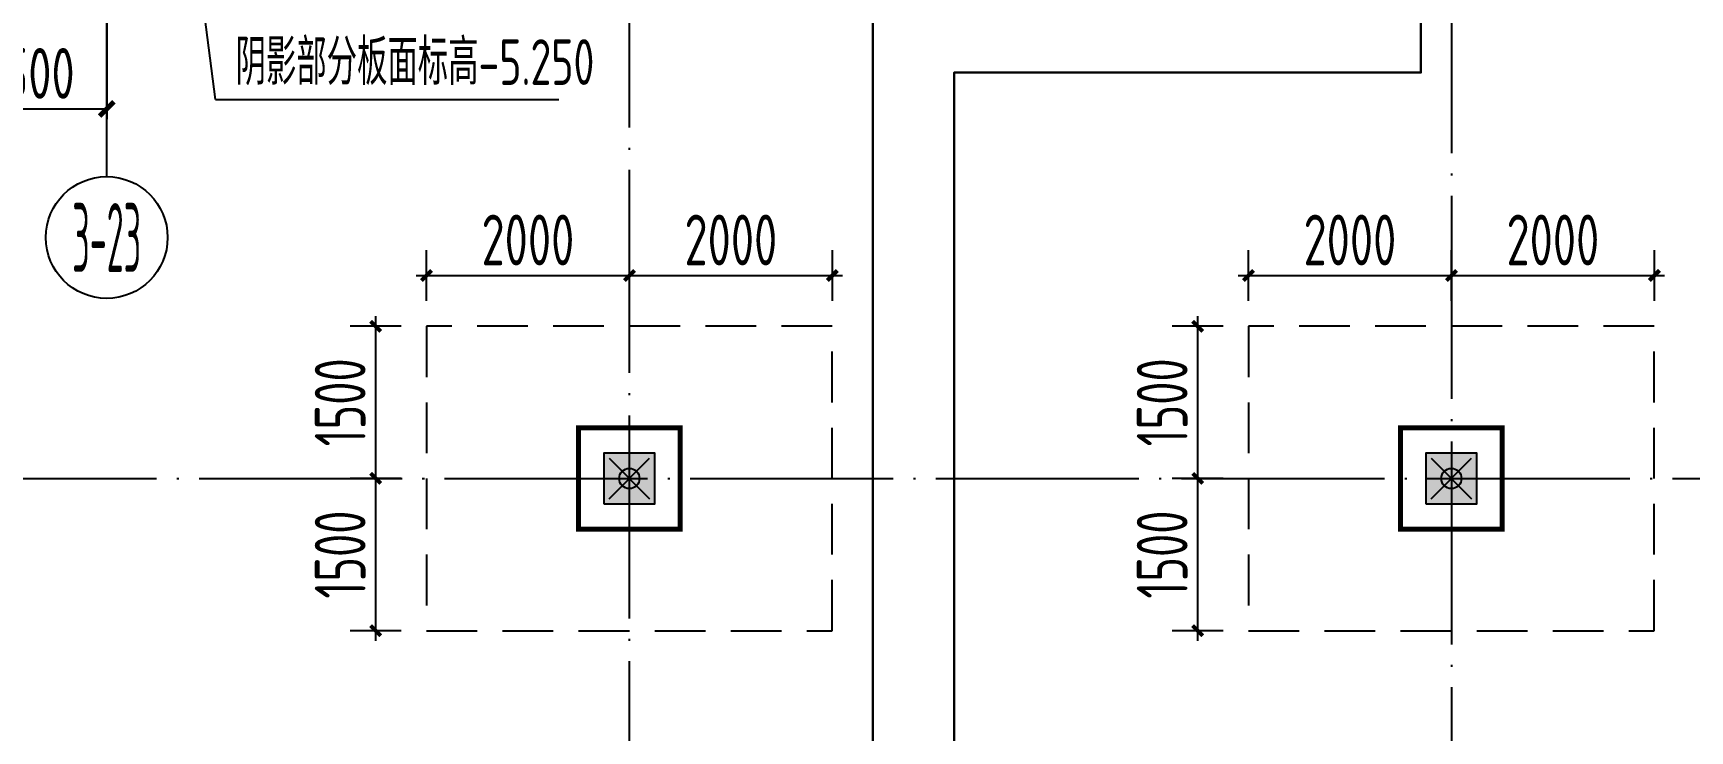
# Model space of a CAD drawing. Extents: x -57409 to 252654, y -8259 to 229119.
# Drawn here: x 74203 to 90528, y 184376 to 191251 of the extents above; entities that cross this region are included whole.
import ezdxf
from ezdxf.enums import TextEntityAlignment as Align

# ---------------------------------------------------------------- set-up
doc = ezdxf.new("R2010")
doc.units = 0
doc.header["$LTSCALE"] = 100
doc.header["$PDMODE"] = 35
doc.header["$PDSIZE"] = 200
doc.linetypes.add('DASHED', pattern=[0.75, 0.5, -0.25])
doc.linetypes.add('DOTE', pattern=[2.42, 2, -0.2, 0.02, -0.2])
doc.layers.get('0').update_dxf_attribs({"linetype": 'CONTINUOUS'})
doc.layers.get('Defpoints').update_dxf_attribs({"linetype": 'CONTINUOUS'})
for name, color, linetype in [('B-TEXT', 3, 'CONTINUOUS'), ('codim', 7, 'CONTINUOUS'), ('COLU', 7, 'CONTINUOUS'), ('CT', 2, 'CONTINUOUS'), ('dote', 253, 'DOTE'), ('fd', 2, 'CONTINUOUS'), ('h填实-柱墙', 254, 'CONTINUOUS'), ('Z-AXIS', 3, 'CONTINUOUS'), ('z柱下板带', 140, 'CONTINUOUS')]:
    doc.layers.add(name, color=color, linetype=linetype)
doc.layers.add('重心计算', color=7, linetype='CONTINUOUS', plot=False)
doc.styles.add('_TCH_AXIS', font='tssdeng.shx', dxfattribs={"width": 0.7, "bigfont": 'tssdchn.shx'})
doc.styles.add('COMPLEX', font='tssdeng.shx', dxfattribs={"width": 0.7, "bigfont": 'tssdchn.shx'})
doc.styles.add('Jgcad-DIM', font='tssdeng.shx', dxfattribs={"width": 0.7, "bigfont": 'tssdchn.shx'})
doc.styles.get("Standard").update_dxf_attribs({"font": 'tssdeng.shx', "width": 0.7, "bigfont": 'tssdchn.shx'})
doc.styles.add('TSSD_Dimension', font='tssdeng.shx', dxfattribs={"width": 0.7})
doc.dimstyles.new('TSSD_100_100$0', dxfattribs={"dimtxt": 300, "dimasz": 100, "dimexe": 100, "dimexo": 250, "dimgap": 100, "dimtad": 1, "dimdec": 0, "dimzin": 0, "dimdsep": 46, "dimtxsty": 'TSSD_Dimension', "dimblk": '_tsdbk', "dimblk1": '_tsdbk', "dimblk2": '_tsdbk', "dimsah": 1, "dimcen": 0, "dimdle": 100, "dimclrt": 7, "dimadec": 0, "dimazin": 0, "dimtfac": 1, "dimtdec": 0, "dimtix": 1, "dimtmove": 2, "dimatfit": 3, "dimldrblk": '_tsdbk', "dimfxl": 1, "dimtolj": 1, "dimtzin": 0, "dimarcsym": 0})

# ---------------------------------------------------------------- blocks, each defined once
blk = doc.blocks.new('_tsdbk')
blk.add_line((-1, 0), (0, 0))
at = {"const_width": 0.5}
blk.add_lwpolyline([(-0.7, -0.7), (0.7, 0.7)], dxfattribs=at)
blk = doc.blocks.new('*D282')
at = {"layer": 'Defpoints', "color": 0}
for p in [(73428, 191803), (74928, 191803), (74928, 190505)]:
    blk.add_point(p, dxfattribs=at)
at = {"layer": 'Z-AXIS', "color": 0, "lineweight": -2}
for p, q in [((73428, 191553), (73428, 190405)), ((74928, 191553), (74928, 190405)), ((73528, 190505), (74828, 190505))]:
    blk.add_line(p, q, dxfattribs=at)
at = {"layer": 'Z-AXIS', "color": 0, "lineweight": -2, "xscale": 100, "yscale": 100, "zscale": 100, "rotation": 180}
blk.add_blockref('_tsdbk', (73428, 190505), dxfattribs=at)
at = {"layer": 'Z-AXIS', "color": 0, "lineweight": -2, "xscale": 100, "yscale": 100, "zscale": 100}
blk.add_blockref('_tsdbk', (74928, 190505), dxfattribs=at)
at = {"layer": 'Z-AXIS', "color": 7, "insert": (74178, 190855), "char_height": 500, "attachment_point": 5, "style": 'TSSD_Dimension'}
blk.add_mtext('\\A1;1500', dxfattribs=at)
blk = doc.blocks.new('_AXISO')
blk.add_circle((0, 0), 0.5)
at = {"layer": 'B-TEXT', "style": 'COMPLEX', "width": 1.450893}
blk.add_attdef('A', text='', height=0.56, dxfattribs=at).set_placement((0.249375, -0.28), (0.749375, -0.28), align=Align.FIT)
blk = doc.blocks.new('_ArchTick')
at = {"color": 0, "linetype": 'ByBlock', "const_width": 0.4}
blk.add_lwpolyline([(-0.5, -0.5), (0.5, 0.5)], dxfattribs=at)
blk = doc.blocks.new('*D928')
at = {"layer": 'codim', "color": 0, "lineweight": -2}
blk.add_line((85678, 185263), (85678, 186963), dxfattribs=at)
at = {"layer": 'codim', "color": 7, "lineweight": -2}
for p, q in [((85928, 186863), (85428, 186863)), ((85928, 185363), (85428, 185363))]:
    blk.add_line(p, q, dxfattribs=at)
at = {"layer": 'Defpoints', "color": 0}
for p in [(85678, 186863), (86178, 186863), (86178, 185363)]:
    blk.add_point(p, dxfattribs=at)
at = {"layer": 'codim', "color": 0, "lineweight": -2, "xscale": 100, "yscale": 100, "zscale": 100}
for p, rotation in [((85678, 186863), 90), ((85678, 185363), 270)]:
    blk.add_blockref('_ArchTick', p, dxfattribs=dict(at, rotation=rotation))
at = {"layer": 'codim', "color": 1, "insert": (85328, 186113), "char_height": 500, "attachment_point": 5, "rotation": 90, "style": 'Jgcad-DIM'}
blk.add_mtext('\\A1;1500', dxfattribs=at)
blk = doc.blocks.new('*D929')
at = {"layer": 'codim', "color": 0, "lineweight": -2}
blk.add_line((85678, 186763), (85678, 188463), dxfattribs=at)
at = {"layer": 'codim', "color": 7, "lineweight": -2}
for p, q in [((85928, 188363), (85428, 188363)), ((85928, 186863), (85428, 186863))]:
    blk.add_line(p, q, dxfattribs=at)
at = {"layer": 'Defpoints', "color": 0}
for p in [(85678, 188363), (86178, 188363), (86178, 186863)]:
    blk.add_point(p, dxfattribs=at)
at = {"layer": 'codim', "color": 0, "lineweight": -2, "xscale": 100, "yscale": 100, "zscale": 100}
for p, rotation in [((85678, 188363), 90), ((85678, 186863), 270)]:
    blk.add_blockref('_ArchTick', p, dxfattribs=dict(at, rotation=rotation))
at = {"layer": 'codim', "color": 1, "insert": (85328, 187613), "char_height": 500, "attachment_point": 5, "rotation": 90, "style": 'Jgcad-DIM'}
blk.add_mtext('\\A1;1500', dxfattribs=at)
blk = doc.blocks.new('*D930')
at = {"layer": 'codim', "color": 7, "lineweight": -2}
for p, q in [((86178, 188613), (86178, 189113)), ((88178, 188613), (88178, 189113))]:
    blk.add_line(p, q, dxfattribs=at)
at = {"layer": 'codim', "color": 0, "lineweight": -2}
blk.add_line((86078, 188863), (88278, 188863), dxfattribs=at)
at = {"layer": 'Defpoints', "color": 0}
for p in [(88178, 188863), (86178, 188363), (88178, 188363)]:
    blk.add_point(p, dxfattribs=at)
at = {"layer": 'codim', "color": 0, "lineweight": -2, "xscale": 100, "yscale": 100, "zscale": 100, "rotation": 180}
blk.add_blockref('_ArchTick', (86178, 188863), dxfattribs=at)
at = {"layer": 'codim', "color": 0, "lineweight": -2, "xscale": 100, "yscale": 100, "zscale": 100}
blk.add_blockref('_ArchTick', (88178, 188863), dxfattribs=at)
at = {"layer": 'codim', "color": 1, "insert": (87178, 189213), "char_height": 500, "attachment_point": 5, "style": 'Jgcad-DIM'}
blk.add_mtext('\\A1;2000', dxfattribs=at)
blk = doc.blocks.new('*D931')
at = {"layer": 'codim', "color": 7, "lineweight": -2}
for p, q in [((88178, 188613), (88178, 189113)), ((90178, 188613), (90178, 189113))]:
    blk.add_line(p, q, dxfattribs=at)
at = {"layer": 'codim', "color": 0, "lineweight": -2}
blk.add_line((88078, 188863), (90278, 188863), dxfattribs=at)
at = {"layer": 'Defpoints', "color": 0}
for p in [(90178, 188863), (88178, 188363), (90178, 188363)]:
    blk.add_point(p, dxfattribs=at)
at = {"layer": 'codim', "color": 0, "lineweight": -2, "xscale": 100, "yscale": 100, "zscale": 100, "rotation": 180}
blk.add_blockref('_ArchTick', (88178, 188863), dxfattribs=at)
at = {"layer": 'codim', "color": 0, "lineweight": -2, "xscale": 100, "yscale": 100, "zscale": 100}
blk.add_blockref('_ArchTick', (90178, 188863), dxfattribs=at)
at = {"layer": 'codim', "color": 1, "insert": (89178, 189213), "char_height": 500, "attachment_point": 5, "style": 'Jgcad-DIM'}
blk.add_mtext('\\A1;2000', dxfattribs=at)
blk = doc.blocks.new('*D586')
at = {"layer": 'codim', "color": 0, "lineweight": -2}
blk.add_line((77578, 185263), (77578, 186963), dxfattribs=at)
at = {"layer": 'codim', "color": 7, "lineweight": -2}
for p, q in [((77828, 186863), (77328, 186863)), ((77828, 185363), (77328, 185363))]:
    blk.add_line(p, q, dxfattribs=at)
at = {"layer": 'Defpoints', "color": 0}
for p in [(77578, 186863), (78078, 186863), (78078, 185363)]:
    blk.add_point(p, dxfattribs=at)
at = {"layer": 'codim', "color": 0, "lineweight": -2, "xscale": 100, "yscale": 100, "zscale": 100}
for p, rotation in [((77578, 186863), 90), ((77578, 185363), 270)]:
    blk.add_blockref('_ArchTick', p, dxfattribs=dict(at, rotation=rotation))
at = {"layer": 'codim', "color": 1, "insert": (77228, 186113), "char_height": 500, "attachment_point": 5, "rotation": 90, "style": 'Jgcad-DIM'}
blk.add_mtext('\\A1;1500', dxfattribs=at)
blk = doc.blocks.new('*D587')
at = {"layer": 'codim', "color": 0, "lineweight": -2}
blk.add_line((77578, 186763), (77578, 188463), dxfattribs=at)
at = {"layer": 'codim', "color": 7, "lineweight": -2}
for p, q in [((77828, 188363), (77328, 188363)), ((77828, 186863), (77328, 186863))]:
    blk.add_line(p, q, dxfattribs=at)
at = {"layer": 'Defpoints', "color": 0}
for p in [(77578, 188363), (78078, 188363), (78078, 186863)]:
    blk.add_point(p, dxfattribs=at)
at = {"layer": 'codim', "color": 0, "lineweight": -2, "xscale": 100, "yscale": 100, "zscale": 100}
for p, rotation in [((77578, 188363), 90), ((77578, 186863), 270)]:
    blk.add_blockref('_ArchTick', p, dxfattribs=dict(at, rotation=rotation))
at = {"layer": 'codim', "color": 1, "insert": (77228, 187613), "char_height": 500, "attachment_point": 5, "rotation": 90, "style": 'Jgcad-DIM'}
blk.add_mtext('\\A1;1500', dxfattribs=at)
blk = doc.blocks.new('*D588')
at = {"layer": 'codim', "color": 7, "lineweight": -2}
for p, q in [((78078, 188613), (78078, 189113)), ((80078, 188613), (80078, 189113))]:
    blk.add_line(p, q, dxfattribs=at)
at = {"layer": 'codim', "color": 0, "lineweight": -2}
blk.add_line((77978, 188863), (80178, 188863), dxfattribs=at)
at = {"layer": 'Defpoints', "color": 0}
for p in [(80078, 188863), (78078, 188363), (80078, 188363)]:
    blk.add_point(p, dxfattribs=at)
at = {"layer": 'codim', "color": 0, "lineweight": -2, "xscale": 100, "yscale": 100, "zscale": 100, "rotation": 180}
blk.add_blockref('_ArchTick', (78078, 188863), dxfattribs=at)
at = {"layer": 'codim', "color": 0, "lineweight": -2, "xscale": 100, "yscale": 100, "zscale": 100}
blk.add_blockref('_ArchTick', (80078, 188863), dxfattribs=at)
at = {"layer": 'codim', "color": 1, "insert": (79078, 189213), "char_height": 500, "attachment_point": 5, "style": 'Jgcad-DIM'}
blk.add_mtext('\\A1;2000', dxfattribs=at)
blk = doc.blocks.new('*D589')
at = {"layer": 'codim', "color": 7, "lineweight": -2}
for p, q in [((80078, 188613), (80078, 189113)), ((82078, 188613), (82078, 189113))]:
    blk.add_line(p, q, dxfattribs=at)
at = {"layer": 'codim', "color": 0, "lineweight": -2}
blk.add_line((79978, 188863), (82178, 188863), dxfattribs=at)
at = {"layer": 'Defpoints', "color": 0}
for p in [(82078, 188863), (80078, 188363), (82078, 188363)]:
    blk.add_point(p, dxfattribs=at)
at = {"layer": 'codim', "color": 0, "lineweight": -2, "xscale": 100, "yscale": 100, "zscale": 100, "rotation": 180}
blk.add_blockref('_ArchTick', (80078, 188863), dxfattribs=at)
at = {"layer": 'codim', "color": 0, "lineweight": -2, "xscale": 100, "yscale": 100, "zscale": 100}
blk.add_blockref('_ArchTick', (82078, 188863), dxfattribs=at)
at = {"layer": 'codim', "color": 1, "insert": (81078, 189213), "char_height": 500, "attachment_point": 5, "style": 'Jgcad-DIM'}
blk.add_mtext('\\A1;2000', dxfattribs=at)
blk = doc.blocks.new('后浇带现场')
at = {"color": 6, "lineweight": 30}
for points in [[(714656, 762040), (714656, 738930), (710056, 738930), (710056, 730049), (775507, 730049), (775507, 772730)], [(715456, 762040), (715456, 738130), (710856, 738130), (710856, 730849), (774707, 730849), (774707, 772730)]]:
    blk.add_lwpolyline(points, dxfattribs=at)

msp = doc.modelspace()

# ---------------------------------------------------------------- hatches: boundary and pattern name
at = {"layer": 'h填实-柱墙'}
for points in [[(79827.6, 186612.7), (80327.6, 186612.7), (80327.6, 187112.7), (79827.6, 187112.7)], [(87927.6, 186612.7), (88427.6, 186612.7), (88427.6, 187112.7), (87927.6, 187112.7)]]:
    msp.add_hatch(color=256, dxfattribs=at).paths.add_polyline_path(points)

# ---------------------------------------------------------------- linework, layer by layer
at = {"layer": 'COLU'}
for points in [[(79827.6, 186612.7), (80327.6, 186612.7), (80327.6, 187112.7), (79827.6, 187112.7)], [(87927.6, 186612.7), (88427.6, 186612.7), (88427.6, 187112.7), (87927.6, 187112.7)]]:
    msp.add_lwpolyline(points, close=True, dxfattribs=at)
at = {"layer": 'CT', "const_width": 50}
for points in [[(79577.6, 186362.7), (80577.6, 186362.7), (80577.6, 187362.7), (79577.6, 187362.7)], [(87677.6, 186362.7), (88677.6, 186362.7), (88677.6, 187362.7), (87677.6, 187362.7)]]:
    msp.add_lwpolyline(points, close=True, dxfattribs=at)
at = {"layer": 'dote', "ltscale": 10}
for p, q in [((80077.6, 158862.7), (80077.6, 218687.9)), ((88177.6, 218687.9), (88177.7, 75280)), ((44377.6, 186862.7), (219938.2, 186862.7))]:
    msp.add_line(p, q, dxfattribs=at)
at = {"layer": 'fd', "color": 183}
for q in [(75677.5, 193107.3), (79383.9, 190598.2)]:
    msp.add_line((75998.2, 190598.2), q, dxfattribs=at)
at = {"layer": 'Z-AXIS'}
msp.add_line((74927.6, 189837.5), (74927.6, 191803), dxfattribs=at)
at = {"layer": 'z柱下板带', "linetype": 'DASHED', "ltscale": 10}
for points in [[(78077.6, 185362.7), (82077.6, 185362.7), (82077.6, 188362.7), (78077.6, 188362.7)], [(86177.6, 185362.7), (90177.6, 185362.7), (90177.6, 188362.7), (86177.6, 188362.7)]]:
    msp.add_lwpolyline(points, close=True, dxfattribs=at)
at = {"layer": '重心计算', "color": 5}
for p in [(80077.6, 186862.7), (80077.6, 186862.7), (80077.6, 186862.7), (88177.6, 186862.7), (88177.6, 186862.7), (88177.6, 186862.7)]:
    msp.add_point(p, dxfattribs=at)

# ---------------------------------------------------------------- block references
at = {"color": 3, "lineweight": 30}
msp.add_blockref('后浇带现场', (-627579.1, -547267.4), dxfattribs=at)
at = {"layer": 'Z-AXIS'}
ref = msp.add_blockref('_AXISO', (74927.6, 189237.5), dxfattribs=dict(at, xscale=1199.999999999998, yscale=1200, zscale=1200, rotation=359.9996457873846))
ref.add_attrib('A', '3-23', dxfattribs={"color": 7, "height": 678.82, "rotation": 359.99965, "style": '_TCH_AXIS', "width": 0.325}).set_placement((74588.2, 188898.1), (75267.1, 188898.1), align=Align.FIT)

# ---------------------------------------------------------------- texts
at = {"layer": 'fd', "color": 183, "width": 0.7}
msp.add_text('阴影部分板面标高-5.250', height=450, dxfattribs=at).set_placement((77965.3, 190741.2), align=Align.CENTER)

# ---------------------------------------------------------------- dimensions: what is measured, and where the dimension line sits
at = {"layer": 'codim'}
for base, p1, p2, angle, picture, middle in [((80077.6, 188862.7), (78077.6, 188362.7), (80077.6, 188362.7), 0, '*D588', (79077.6, 189212.7)), ((82077.6, 188862.7), (80077.6, 188362.7), (82077.6, 188362.7), 0, '*D589', (81077.6, 189212.7)), ((77577.6, 188362.7), (78077.6, 186862.7), (78077.6, 188362.7), 90, '*D587', (77227.6, 187612.7)), ((85677.6, 188362.7), (86177.6, 186862.7), (86177.6, 188362.7), 90, '*D929', (85327.6, 187612.7)), ((77577.6, 186862.7), (78077.6, 185362.7), (78077.6, 186862.7), 90, '*D586', (77227.6, 186112.7)), ((85677.6, 186862.7), (86177.6, 185362.7), (86177.6, 186862.7), 90, '*D928', (85327.6, 186112.7))]:
    dim = msp.add_linear_dim(base=base, p1=p1, p2=p2, angle=angle, dimstyle='TSSD_100_100$0', override={"dimtxt": 500, "dimexe": 250, "dimtxsty": 'Jgcad-DIM', "dimblk": 'ArchTick', "dimblk1": 'ArchTick', "dimblk2": 'ArchTick', "dimclre": 7, "dimclrt": 1, "dimadec": 3}, dxfattribs=at)
    dim.commit()
    dim.dimension.update_dxf_attribs({"geometry": picture, "text_midpoint": middle})
for base, p1, p2, picture, middle in [((88177.6, 188862.7), (86177.6, 188362.7), (88177.6, 188362.7), '*D930', (87177.6, 189212.7)), ((90177.6, 188862.7), (88177.6, 188362.7), (90177.6, 188362.7), '*D931', (89177.6, 189212.7))]:
    dim = msp.add_linear_dim(base=base, p1=p1, p2=p2, dimstyle='TSSD_100_100$0', override={"dimtxt": 500, "dimexe": 250, "dimtxsty": 'Jgcad-DIM', "dimblk": 'ArchTick', "dimblk1": 'ArchTick', "dimblk2": 'ArchTick', "dimclre": 7, "dimclrt": 1, "dimadec": 3}, dxfattribs=at)
    dim.commit()
    dim.dimension.update_dxf_attribs({"geometry": picture, "text_midpoint": middle})
at = {"layer": 'Z-AXIS'}
dim = msp.add_linear_dim(base=(74927.6, 190504.7), p1=(73427.6, 191803), p2=(74927.6, 191803), dimstyle='TSSD_100_100$0', override={"dimtxt": 500}, dxfattribs=at)
dim.commit()
dim.dimension.update_dxf_attribs({"geometry": '*D282', "text_midpoint": (74177.6, 190854.7)})

doc.saveas('drawing.dxf')
